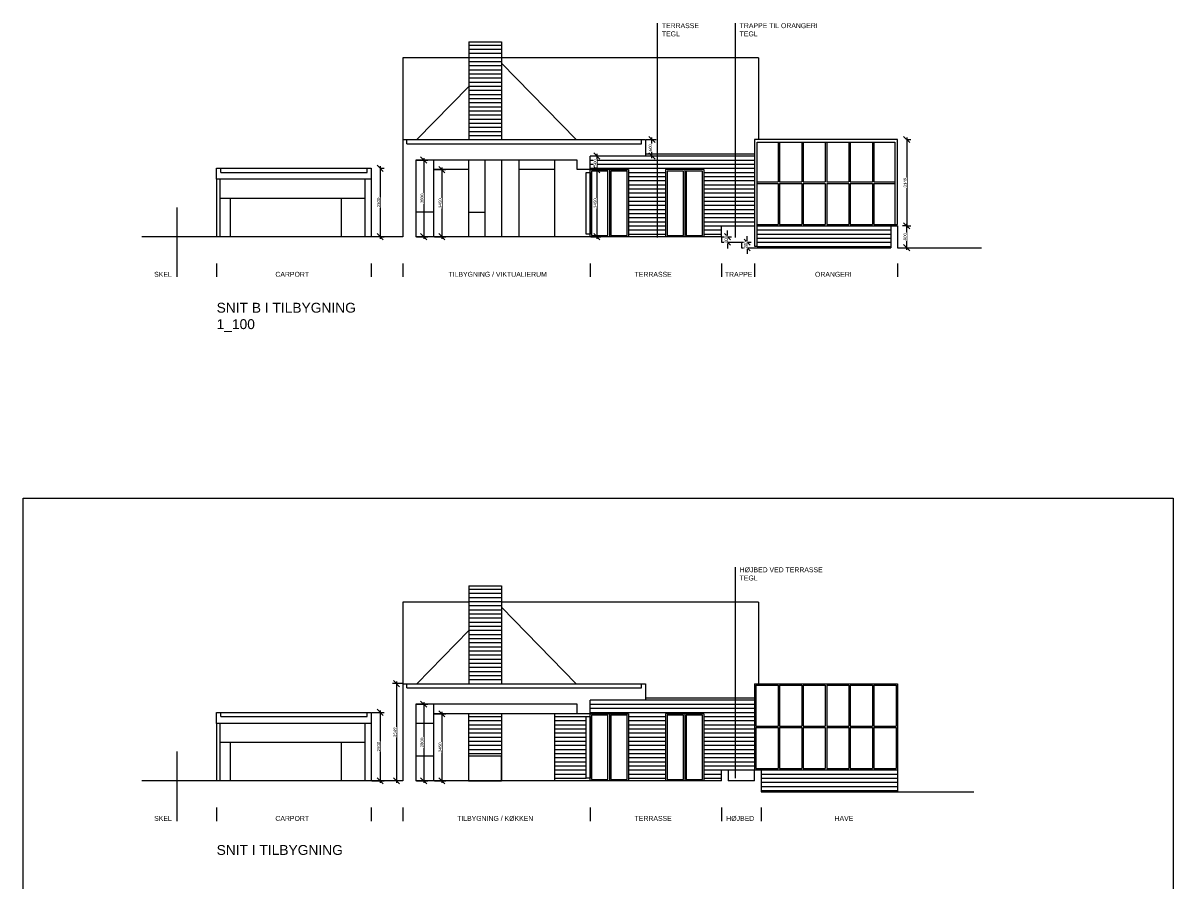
# Model space of a CAD drawing. Header units: millimetres. Extents: x -125028 to 402293, y -1165516 to -1085363.
# Drawn here: x -9438 to 32562, y -1129415 to -1098007 of the extents above; entities that cross this region are included whole.
import ezdxf

# ---------------------------------------------------------------- set-up
doc = ezdxf.new("R2010")
doc.units = ezdxf.units.MM
doc.header["$LTSCALE"] = 100
doc.layers.add('A99--M-', color=9, linetype='Continuous', lineweight=9)
doc.layers.add('Haver', color=7, linetype='Continuous', true_color=0x007f00)
for name, color, linetype in [('Inventar', 8, 'Continuous'), ('Tekst rum', 161, 'Continuous'), ('Vinduesglas', 220, 'Continuous'), ('Vægge meget let', 8, 'Continuous'), ('Vægge tung', 4, 'Continuous')]:
    doc.layers.add(name, color=color, linetype=linetype)
doc.styles.add('Calibri_1', font='calibri.ttf', dxfattribs={"height": 112.5})
doc.dimstyles.new('Diagonal_-_1_5_mm_Calibri', dxfattribs={"dimscale": 304.8, "dimtxt": 132.451698, "dimasz": 0.738189, "dimexe": 0.492126, "dimexo": 0.0625, "dimgap": 0, "dimtad": 1, "dimdec": 0, "dimzin": 0, "dimdsep": 46, "dimtxsty": 'Calibri_1', "dimblk1": 'OBLIQUE', "dimblk2": 'OBLIQUE', "dimsah": 1, "dimcen": 0.09, "dimdle": 0.246063, "dimazin": 0, "dimtfac": 1, "dimtdec": 4, "dimtix": 1, "dimtmove": 2, "dimatfit": 3, "dimfxl": 0.492126, "dimfxlon": 1, "dimtvp": 1, "dimtfill": 1, "dimtolj": 1, "dimtzin": 0, "dimarcsym": 2})

# ---------------------------------------------------------------- blocks, each defined once
blk = doc.blocks.new('_Oblique')
at = {"color": 0, "linetype": 'ByBlock', "lineweight": -2}
blk.add_line((-0.5, -0.5), (0.5, 0.5), dxfattribs=at)
blk = doc.blocks.new('*D2851')
at = {"layer": 'A99--M-', "color": 0, "lineweight": -2, "transparency": 16777216}
for p, q in [((4931, -1122884), (5347, -1122884)), ((5197, -1122809), (5197, -1125759)), ((4931, -1125684), (5347, -1125684))]:
    blk.add_line(p, q, dxfattribs=at)
at = {"layer": 'Defpoints', "color": 0, "transparency": 16777216}
for p in [(4912, -1122884), (4912, -1125684), (5197, -1125684)]:
    blk.add_point(p, dxfattribs=at)
at = {"layer": 'A99--M-', "color": 0, "lineweight": -2, "transparency": 16777216, "xscale": 224.9999999999999, "yscale": 224.9999999999999, "zscale": 224.9999999999999}
for p, rotation in [((5197, -1122884), 90), ((5197, -1125684), 270)]:
    blk.add_blockref('_Oblique', p, dxfattribs=dict(at, rotation=rotation))
at = {"layer": 'A99--M-', "color": 0, "transparency": 16777216, "insert": (5139, -1124284), "char_height": 112.5, "attachment_point": 5, "rotation": 90, "style": 'Calibri_1', "bg_fill": 3, "box_fill_scale": 1.1, "bg_fill_color": 256, "bg_fill_true_color": 13158600, "bg_fill_transparency": 0}
blk.add_mtext('\\A1;2800', dxfattribs=at)
blk = doc.blocks.new('*D2850')
at = {"layer": 'A99--M-', "color": 0, "lineweight": -2, "transparency": 16777216}
for p, q in [((5579, -1123234), (6008, -1123234)), ((5858, -1123159), (5858, -1125759)), ((5592, -1125684), (6008, -1125684))]:
    blk.add_line(p, q, dxfattribs=at)
at = {"layer": 'Defpoints', "color": 0, "transparency": 16777216}
for p in [(5560, -1123234), (5573, -1125684), (5858, -1125684)]:
    blk.add_point(p, dxfattribs=at)
at = {"layer": 'A99--M-', "color": 0, "lineweight": -2, "transparency": 16777216, "xscale": 224.9999999999999, "yscale": 224.9999999999999, "zscale": 224.9999999999999}
for p, rotation in [((5858, -1123234), 90), ((5858, -1125684), 270)]:
    blk.add_blockref('_Oblique', p, dxfattribs=dict(at, rotation=rotation))
at = {"layer": 'A99--M-', "color": 0, "transparency": 16777216, "insert": (5800, -1124459), "char_height": 112.5, "attachment_point": 5, "rotation": 90, "style": 'Calibri_1', "bg_fill": 3, "box_fill_scale": 1.1, "bg_fill_color": 256, "bg_fill_true_color": 13158600, "bg_fill_transparency": 0}
blk.add_mtext('\\A1;2450', dxfattribs=at)
blk = doc.blocks.new('*D2852')
at = {"layer": 'A99--M-', "color": 0, "lineweight": -2, "transparency": 16777216}
for p, q in [((3301, -1123184), (3756, -1123184)), ((3606, -1123109), (3606, -1125759)), ((3301, -1125684), (3756, -1125684))]:
    blk.add_line(p, q, dxfattribs=at)
at = {"layer": 'Defpoints', "color": 0, "transparency": 16777216}
for p in [(3282, -1123184), (3282, -1125684), (3606, -1125684)]:
    blk.add_point(p, dxfattribs=at)
at = {"layer": 'A99--M-', "color": 0, "lineweight": -2, "transparency": 16777216, "xscale": 224.9999999999999, "yscale": 224.9999999999999, "zscale": 224.9999999999999}
for p, rotation in [((3606, -1123184), 90), ((3606, -1125684), 270)]:
    blk.add_blockref('_Oblique', p, dxfattribs=dict(at, rotation=rotation))
at = {"layer": 'A99--M-', "color": 0, "transparency": 16777216, "insert": (3548, -1124434), "char_height": 112.5, "attachment_point": 5, "rotation": 90, "style": 'Calibri_1', "bg_fill": 3, "box_fill_scale": 1.1, "bg_fill_color": 256, "bg_fill_true_color": 13158600, "bg_fill_transparency": 0}
blk.add_mtext('\\A1;2500', dxfattribs=at)
blk = doc.blocks.new('*D2853')
at = {"layer": 'A99--M-', "color": 0, "lineweight": -2, "transparency": 16777216}
for p, q in [((4413, -1122135), (4053, -1122135)), ((4203, -1122060), (4203, -1125759)), ((4413, -1125684), (4053, -1125684))]:
    blk.add_line(p, q, dxfattribs=at)
at = {"layer": 'Defpoints', "color": 0, "transparency": 16777216}
for p in [(4432, -1122135), (4203, -1125684), (4432, -1125684)]:
    blk.add_point(p, dxfattribs=at)
at = {"layer": 'A99--M-', "color": 0, "lineweight": -2, "transparency": 16777216, "xscale": 224.9999999999999, "yscale": 224.9999999999999, "zscale": 224.9999999999999}
for p, rotation in [((4203, -1122135), 90), ((4203, -1125684), 270)]:
    blk.add_blockref('_Oblique', p, dxfattribs=dict(at, rotation=rotation))
at = {"layer": 'A99--M-', "color": 0, "transparency": 16777216, "insert": (4145, -1123910), "char_height": 112.5, "attachment_point": 5, "rotation": 90, "style": 'Calibri_1', "bg_fill": 3, "box_fill_scale": 1.1, "bg_fill_color": 256, "bg_fill_true_color": 13158600, "bg_fill_transparency": 0}
blk.add_mtext('\\A1;3549', dxfattribs=at)
blk = doc.blocks.new('*D2862')
at = {"layer": 'A99--M-', "color": 0, "lineweight": -2, "transparency": 16777216}
for p, q in [((22836, -1102189), (22836, -1105488)), ((22836, -1102264), (22986, -1102264)), ((22836, -1105413), (22686, -1105413))]:
    blk.add_line(p, q, dxfattribs=at)
at = {"layer": 'Defpoints', "color": 0, "transparency": 16777216}
for p in [(22836, -1102264), (22836, -1105413), (22836, -1105413)]:
    blk.add_point(p, dxfattribs=at)
at = {"layer": 'A99--M-', "color": 0, "lineweight": -2, "transparency": 16777216, "xscale": 224.9999999999999, "yscale": 224.9999999999999, "zscale": 224.9999999999999}
for p, rotation in [((22836, -1102264), 90), ((22836, -1105413), 270)]:
    blk.add_blockref('_Oblique', p, dxfattribs=dict(at, rotation=rotation))
at = {"layer": 'A99--M-', "color": 0, "transparency": 16777216, "insert": (22778, -1103839), "char_height": 112.5, "attachment_point": 5, "rotation": 90, "style": 'Calibri_1', "bg_fill": 3, "box_fill_scale": 1.1, "bg_fill_color": 256, "bg_fill_true_color": 13158600, "bg_fill_transparency": 0}
blk.add_mtext('\\A1;3149', dxfattribs=at)
blk = doc.blocks.new('*D2863')
at = {"layer": 'A99--M-', "color": 0, "lineweight": -2, "transparency": 16777216}
for p, q in [((22836, -1106288), (22836, -1105338)), ((22836, -1105413), (22986, -1105413)), ((22836, -1106213), (22986, -1106213))]:
    blk.add_line(p, q, dxfattribs=at)
at = {"layer": 'Defpoints', "color": 0, "transparency": 16777216}
for p in [(22836, -1105413), (22836, -1105413), (22836, -1106213)]:
    blk.add_point(p, dxfattribs=at)
at = {"layer": 'A99--M-', "color": 0, "lineweight": -2, "transparency": 16777216, "xscale": 224.9999999999999, "yscale": 224.9999999999999, "zscale": 224.9999999999999}
for p, rotation in [((22836, -1105413), 90), ((22836, -1106213), 270)]:
    blk.add_blockref('_Oblique', p, dxfattribs=dict(at, rotation=rotation))
at = {"layer": 'A99--M-', "color": 0, "transparency": 16777216, "insert": (22778, -1105813), "char_height": 112.5, "attachment_point": 5, "rotation": 90, "style": 'Calibri_1', "bg_fill": 3, "box_fill_scale": 1.1, "bg_fill_color": 256, "bg_fill_true_color": 13158600, "bg_fill_transparency": 0}
blk.add_mtext('\\A1;800', dxfattribs=at)
blk = doc.blocks.new('*D2864')
at = {"layer": 'A99--M-', "color": 0, "lineweight": -2, "transparency": 16777216}
for p, q in [((17011, -1106013), (17011, -1105788)), ((16816, -1106013), (17161, -1106013)), ((16816, -1106213), (17161, -1106213)), ((17011, -1106213), (17011, -1106013)), ((17011, -1106213), (17011, -1106438))]:
    blk.add_line(p, q, dxfattribs=at)
at = {"layer": 'A99--M-', "color": 0, "lineweight": -2, "transparency": 16777216, "xscale": 224.9999999999999, "yscale": 224.9999999999999, "zscale": 224.9999999999999}
for p, rotation in [((17011, -1106013), 270), ((17011, -1106213), 90)]:
    blk.add_blockref('_Oblique', p, dxfattribs=dict(at, rotation=rotation))
at = {"layer": 'A99--M-', "color": 0, "transparency": 16777216, "insert": (16953, -1106113), "char_height": 112.5, "attachment_point": 5, "rotation": 90, "style": 'Calibri_1', "bg_fill": 3, "box_fill_scale": 1.1, "bg_fill_color": 256, "bg_fill_true_color": 13158600, "bg_fill_transparency": 0}
blk.add_mtext('\\A1;200', dxfattribs=at)
at = {"layer": 'Defpoints', "color": 0, "transparency": 16777216}
for p in [(16797, -1106013), (16797, -1106213), (17011, -1106013)]:
    blk.add_point(p, dxfattribs=at)
blk = doc.blocks.new('*D2865')
at = {"layer": 'A99--M-', "color": 0, "lineweight": -2, "transparency": 16777216}
for p, q in [((16096, -1105813), (16441, -1105813)), ((16291, -1105813), (16291, -1105588)), ((16291, -1106013), (16291, -1105813)), ((16096, -1106013), (16441, -1106013)), ((16291, -1106013), (16291, -1106238))]:
    blk.add_line(p, q, dxfattribs=at)
at = {"layer": 'A99--M-', "color": 0, "lineweight": -2, "transparency": 16777216, "xscale": 224.9999999999999, "yscale": 224.9999999999999, "zscale": 224.9999999999999}
for p, rotation in [((16291, -1105813), 270), ((16291, -1106013), 90)]:
    blk.add_blockref('_Oblique', p, dxfattribs=dict(at, rotation=rotation))
at = {"layer": 'A99--M-', "color": 0, "transparency": 16777216, "insert": (16233, -1105913), "char_height": 112.5, "attachment_point": 5, "rotation": 90, "style": 'Calibri_1', "bg_fill": 3, "box_fill_scale": 1.1, "bg_fill_color": 256, "bg_fill_true_color": 13158600, "bg_fill_transparency": 0}
blk.add_mtext('\\A1;200', dxfattribs=at)
at = {"layer": 'Defpoints', "color": 0, "transparency": 16777216}
for p in [(16077, -1105813), (16291, -1105813), (16077, -1106013)]:
    blk.add_point(p, dxfattribs=at)
blk = doc.blocks.new('*D2859')
at = {"layer": 'A99--M-', "color": 0, "lineweight": -2, "transparency": 16777216}
for p, q in [((4931, -1103013), (5347, -1103013)), ((5197, -1102938), (5197, -1105888)), ((4931, -1105813), (5347, -1105813))]:
    blk.add_line(p, q, dxfattribs=at)
at = {"layer": 'Defpoints', "color": 0, "transparency": 16777216}
for p in [(4912, -1103013), (4912, -1105813), (5197, -1105813)]:
    blk.add_point(p, dxfattribs=at)
at = {"layer": 'A99--M-', "color": 0, "lineweight": -2, "transparency": 16777216, "xscale": 224.9999999999999, "yscale": 224.9999999999999, "zscale": 224.9999999999999}
for p, rotation in [((5197, -1103013), 90), ((5197, -1105813), 270)]:
    blk.add_blockref('_Oblique', p, dxfattribs=dict(at, rotation=rotation))
at = {"layer": 'A99--M-', "color": 0, "transparency": 16777216, "insert": (5139, -1104413), "char_height": 112.5, "attachment_point": 5, "rotation": 90, "style": 'Calibri_1', "bg_fill": 3, "box_fill_scale": 1.1, "bg_fill_color": 256, "bg_fill_true_color": 13158600, "bg_fill_transparency": 0}
blk.add_mtext('\\A1;2800', dxfattribs=at)
blk = doc.blocks.new('*D2860')
at = {"layer": 'A99--M-', "color": 0, "lineweight": -2, "transparency": 16777216}
for p, q in [((5858, -1103288), (5858, -1105888)), ((5579, -1103363), (6008, -1103363)), ((5592, -1105813), (6008, -1105813))]:
    blk.add_line(p, q, dxfattribs=at)
at = {"layer": 'Defpoints', "color": 0, "transparency": 16777216}
for p in [(5560, -1103363), (5573, -1105813), (5858, -1105813)]:
    blk.add_point(p, dxfattribs=at)
at = {"layer": 'A99--M-', "color": 0, "lineweight": -2, "transparency": 16777216, "xscale": 224.9999999999999, "yscale": 224.9999999999999, "zscale": 224.9999999999999}
for p, rotation in [((5858, -1103363), 90), ((5858, -1105813), 270)]:
    blk.add_blockref('_Oblique', p, dxfattribs=dict(at, rotation=rotation))
at = {"layer": 'A99--M-', "color": 0, "transparency": 16777216, "insert": (5800, -1104588), "char_height": 112.5, "attachment_point": 5, "rotation": 90, "style": 'Calibri_1', "bg_fill": 3, "box_fill_scale": 1.1, "bg_fill_color": 256, "bg_fill_true_color": 13158600, "bg_fill_transparency": 0}
blk.add_mtext('\\A1;2450', dxfattribs=at)
blk = doc.blocks.new('*D2866')
at = {"layer": 'A99--M-', "color": 0, "lineweight": -2, "transparency": 16777216}
for p, q in [((11296, -1102863), (11670, -1102863)), ((11520, -1102788), (11520, -1103438)), ((11296, -1103363), (11670, -1103363))]:
    blk.add_line(p, q, dxfattribs=at)
at = {"layer": 'A99--M-', "color": 0, "lineweight": -2, "transparency": 16777216, "xscale": 224.9999999999999, "yscale": 224.9999999999999, "zscale": 224.9999999999999}
for p, rotation in [((11520, -1102863), 90), ((11520, -1103363), 270)]:
    blk.add_blockref('_Oblique', p, dxfattribs=dict(at, rotation=rotation))
at = {"layer": 'A99--M-', "color": 0, "transparency": 16777216, "insert": (11462, -1103113), "char_height": 112.5, "attachment_point": 5, "rotation": 90, "style": 'Calibri_1', "bg_fill": 3, "box_fill_scale": 1.1, "bg_fill_color": 256, "bg_fill_true_color": 13158600, "bg_fill_transparency": 0}
blk.add_mtext('\\A1;500', dxfattribs=at)
at = {"layer": 'Defpoints', "color": 0, "transparency": 16777216}
for p in [(11277, -1102863), (11277, -1103363), (11520, -1103363)]:
    blk.add_point(p, dxfattribs=at)
blk = doc.blocks.new('*D2867')
at = {"layer": 'A99--M-', "color": 0, "lineweight": -2, "transparency": 16777216}
for p, q in [((13319, -1102264), (13682, -1102264)), ((13532, -1102939), (13532, -1102189)), ((13319, -1102864), (13682, -1102864))]:
    blk.add_line(p, q, dxfattribs=at)
at = {"layer": 'A99--M-', "color": 0, "lineweight": -2, "transparency": 16777216, "xscale": 224.9999999999999, "yscale": 224.9999999999999, "zscale": 224.9999999999999}
for p, rotation in [((13532, -1102264), 90), ((13532, -1102864), 270)]:
    blk.add_blockref('_Oblique', p, dxfattribs=dict(at, rotation=rotation))
at = {"layer": 'A99--M-', "color": 0, "transparency": 16777216, "insert": (13474, -1102564), "char_height": 112.5, "attachment_point": 5, "rotation": 90, "style": 'Calibri_1', "bg_fill": 3, "box_fill_scale": 1.1, "bg_fill_color": 256, "bg_fill_true_color": 13158600, "bg_fill_transparency": 0}
blk.add_mtext('\\A1;600', dxfattribs=at)
at = {"layer": 'Defpoints', "color": 0, "transparency": 16777216}
for p in [(13300, -1102264), (13532, -1102264), (13300, -1102864)]:
    blk.add_point(p, dxfattribs=at)
blk = doc.blocks.new('*D2861')
at = {"layer": 'A99--M-', "color": 0, "lineweight": -2, "transparency": 16777216}
for p, q in [((11520, -1103288), (11520, -1105888)), ((11296, -1103363), (11670, -1103363)), ((11296, -1105813), (11670, -1105813))]:
    blk.add_line(p, q, dxfattribs=at)
at = {"layer": 'Defpoints', "color": 0, "transparency": 16777216}
for p in [(11277, -1103363), (11277, -1105813), (11520, -1105813)]:
    blk.add_point(p, dxfattribs=at)
at = {"layer": 'A99--M-', "color": 0, "lineweight": -2, "transparency": 16777216, "xscale": 224.9999999999999, "yscale": 224.9999999999999, "zscale": 224.9999999999999}
for p, rotation in [((11520, -1103363), 90), ((11520, -1105813), 270)]:
    blk.add_blockref('_Oblique', p, dxfattribs=dict(at, rotation=rotation))
at = {"layer": 'A99--M-', "color": 0, "transparency": 16777216, "insert": (11462, -1104588), "char_height": 112.5, "attachment_point": 5, "rotation": 90, "style": 'Calibri_1', "bg_fill": 3, "box_fill_scale": 1.1, "bg_fill_color": 256, "bg_fill_true_color": 13158600, "bg_fill_transparency": 0}
blk.add_mtext('\\A1;2450', dxfattribs=at)
blk = doc.blocks.new('*D2858')
at = {"layer": 'A99--M-', "color": 0, "lineweight": -2, "transparency": 16777216}
for p, q in [((3606, -1103238), (3606, -1105888)), ((3606, -1103313), (3756, -1103313)), ((3606, -1105813), (3756, -1105813))]:
    blk.add_line(p, q, dxfattribs=at)
at = {"layer": 'Defpoints', "color": 0, "transparency": 16777216}
for p in [(3606, -1103313), (3606, -1105813), (3606, -1105813)]:
    blk.add_point(p, dxfattribs=at)
at = {"layer": 'A99--M-', "color": 0, "lineweight": -2, "transparency": 16777216, "xscale": 224.9999999999999, "yscale": 224.9999999999999, "zscale": 224.9999999999999}
for p, rotation in [((3606, -1103313), 90), ((3606, -1105813), 270)]:
    blk.add_blockref('_Oblique', p, dxfattribs=dict(at, rotation=rotation))
at = {"layer": 'A99--M-', "color": 0, "transparency": 16777216, "insert": (3548, -1104563), "char_height": 112.5, "attachment_point": 5, "rotation": 90, "style": 'Calibri_1', "bg_fill": 3, "box_fill_scale": 1.1, "bg_fill_color": 256, "bg_fill_true_color": 13158600, "bg_fill_transparency": 0}
blk.add_mtext('\\A1;2500', dxfattribs=at)

msp = doc.modelspace()

# ---------------------------------------------------------------- linework, layer by layer
msp.add_lwpolyline([(-9438.1, -1115363), (32561.9, -1115363), (32561.9, -1145363), (-9438.1, -1145363), (-9438.1, -1115363)])
at = {"layer": 'Haver'}
for p, q in [((3041.7, -1104413), (-2248.3, -1104413)), ((-1868.3, -1104413), (-1868.3, -1105813)), ((2181.7, -1104413), (2181.7, -1105813)), ((3041.7, -1124284), (-2248.3, -1124284)), ((-1868.3, -1124284), (-1868.3, -1125684)), ((2181.7, -1124284), (2181.7, -1125684))]:
    msp.add_line(p, q, dxfattribs=at)
at = {"layer": 'Inventar'}
for p, q in [((5559.7, -1103014.3), (5559.7, -1105813)), ((5559.7, -1104913), (4911.7, -1104913)), ((6831.7, -1104913), (7431.7, -1104913)), ((5559.7, -1122885.3), (5559.7, -1125684)), ((5559.7, -1123584), (4911.7, -1123584)), ((5559.7, -1124784), (4911.7, -1124784))]:
    msp.add_line(p, q, dxfattribs=at)
at = {"layer": 'Tekst rum'}
for p, q in [((-3824.5, -1104746, -21738), (-3824.5, -1107282)), ((-2368.3, -1106785.7), (-2368.3, -1107282)), ((3281.7, -1106785.7), (3281.7, -1107282)), ((4431.7, -1106785.7), (4431.7, -1107282)), ((11276.7, -1106785.7), (11276.7, -1107282)), ((16076.7, -1106785.7), (16076.7, -1107282)), ((17276.7, -1106785.7), (17276.7, -1107282)), ((22501.7, -1106785.7), (22501.7, -1107282)), ((16581.5, -1125584), (16581.5, -1117878)), ((-3824.5, -1124617, -21738), (-3824.5, -1127153)), ((-2368.3, -1126656.7), (-2368.3, -1127153)), ((3281.7, -1126656.7), (3281.7, -1127153)), ((4431.7, -1126656.7), (4431.7, -1127153)), ((11276.7, -1126656.7), (11276.7, -1127153)), ((16076.7, -1126656.7), (16076.7, -1127153)), ((17516.7, -1126656.7), (17516.7, -1127153))]:
    msp.add_line(p, q, dxfattribs=at)
at = {"layer": 'Vinduesglas'}
for points in [[(22501.7, -1105363), (22501.7, -1102264.3), (17276.7, -1102264.3), (17276.7, -1106163), (17376.7, -1106163), (17376.7, -1102364.3), (22401.7, -1102364.3), (22401.7, -1105363)], [(11126.7, -1103463), (11276.7, -1103463), (11276.7, -1105713), (11126.7, -1105713)], [(11126.7, -1123334), (11276.7, -1123334), (11276.7, -1125584), (11126.7, -1125584)]]:
    msp.add_lwpolyline(points, close=True, dxfattribs=at)
at = {"layer": 'Vægge meget let'}
for p, q in [((6841.7, -1098689.3), (8041.7, -1098689.3)), ((6841.7, -1098689.3), (6841.7, -1102264.3)), ((8041.7, -1098689.3), (8041.7, -1102264.3)), ((6841.7, -1098814.3), (8041.7, -1098814.3)), ((6841.7, -1098964.3), (8041.7, -1098964.3)), ((6841.7, -1099114.3), (8041.7, -1099114.3)), ((6841.7, -1099283.5), (4431.7, -1099283.5)), ((4431.7, -1099283.5), (4431.7, -1102264.3)), ((6841.7, -1099264.3), (8041.7, -1099264.3)), ((6841.7, -1099414.3), (8041.7, -1099414.3)), ((17417.7, -1099283.5), (8041.7, -1099283.5)), ((8041.7, -1099475.7), (10761, -1102264.3)), ((17417.7, -1099283.5), (17417.7, -1102264.3)), ((6841.7, -1099564.3), (8041.7, -1099564.3)), ((6841.7, -1099714.3), (8041.7, -1099714.3)), ((6841.7, -1099864.3), (8041.7, -1099864.3)), ((6841.7, -1100321.7), (4947.4, -1102264.3)), ((6841.7, -1100014.3), (8041.7, -1100014.3)), ((6841.7, -1100164.3), (8041.7, -1100164.3)), ((6841.7, -1100314.3), (8041.7, -1100314.3)), ((6841.7, -1100464.3), (8041.7, -1100464.3)), ((6841.7, -1100614.3), (8041.7, -1100614.3)), ((6841.7, -1100764.3), (8041.7, -1100764.3)), ((6841.7, -1100914.3), (8041.7, -1100914.3)), ((6841.7, -1101064.3), (8041.7, -1101064.3)), ((6841.7, -1101214.3), (8041.7, -1101214.3)), ((6841.7, -1101364.3), (8041.7, -1101364.3)), ((6841.7, -1101514.3), (8041.7, -1101514.3)), ((6841.7, -1101664.3), (8041.7, -1101664.3)), ((6841.7, -1101814.3), (8041.7, -1101814.3)), ((6841.7, -1101964.3), (8041.7, -1101964.3)), ((4581.7, -1102264.3), (13149.7, -1102264.3)), ((6841.7, -1102114.3), (8041.7, -1102114.3)), ((18139.2, -1102364.3), (18139.2, -1103813)), ((18189.2, -1102364.3), (18189.2, -1103813)), ((19001.7, -1102364.3), (19001.7, -1103813)), ((19051.7, -1102364.3), (19051.7, -1103813)), ((19864.2, -1102364.3), (19864.2, -1103813)), ((19914.2, -1102364.3), (19914.2, -1103813)), ((20726.7, -1102364.3), (20726.7, -1103813)), ((20776.7, -1102364.3), (20776.7, -1103813)), ((21589.2, -1102364.3), (21589.2, -1103813)), ((21639.2, -1102364.3), (21639.2, -1103813)), ((4431.7, -1102864.3), (4431.7, -1105813)), ((17276.7, -1102793.1), (13299.7, -1102793.1)), ((17276.7, -1102864.3), (13299.7, -1102864.3)), ((-2218.3, -1103313), (3131.7, -1103313)), ((6831.7, -1103014.3), (6831.7, -1105813)), ((7431.7, -1103014.3), (7431.7, -1105813)), ((8031.7, -1103014.3), (8031.7, -1105813)), ((8667.7, -1103014.3), (8667.7, -1105813)), ((9967.7, -1103014.3), (9967.7, -1105813)), ((11276.7, -1103014.3), (17276.7, -1103014.3)), ((11276.7, -1103164.3), (17276.7, -1103164.3)), ((11276.7, -1103314.3), (17276.7, -1103314.3)), ((-2368.3, -1103713), (-2368.3, -1105813)), ((-2248.3, -1103713), (-2248.3, -1105813)), ((3041.7, -1103713), (3041.7, -1105813)), ((3281.7, -1103713), (3281.7, -1105813)), ((6831.7, -1103363), (5559.7, -1103363)), ((9967.7, -1103363), (8667.7, -1103363)), ((11976.7, -1103363), (11976.7, -1105813)), ((12676.7, -1103464.3), (14032.7, -1103464.3)), ((12676.7, -1103614.3), (14032.7, -1103614.3)), ((14032.7, -1103363), (14032.7, -1105813)), ((15432.7, -1103363), (14032.7, -1103363)), ((14732.7, -1103363), (14732.7, -1105813)), ((15432.7, -1103363), (15432.7, -1105813)), ((15432.7, -1103464.3), (17276.7, -1103464.3)), ((15432.7, -1103614.3), (17276.7, -1103614.3)), ((12676.7, -1103764.3), (14032.7, -1103764.3)), ((12676.7, -1103914.3), (14032.7, -1103914.3)), ((12676.7, -1104064.3), (14032.7, -1104064.3)), ((15432.7, -1103764.3), (17276.7, -1103764.3)), ((15432.7, -1103914.3), (17276.7, -1103914.3)), ((15432.7, -1104064.3), (17276.7, -1104064.3)), ((17376.7, -1103813), (18139.2, -1103813)), ((17376.7, -1103863), (18139.2, -1103863)), ((18139.2, -1103863), (18139.2, -1105363)), ((18189.2, -1103813), (19001.7, -1103813)), ((18189.2, -1103863), (19001.7, -1103863)), ((18189.2, -1103863), (18189.2, -1105363)), ((19001.7, -1103863), (19001.7, -1105363)), ((19051.7, -1103813), (19864.2, -1103813)), ((19051.7, -1103863), (19864.2, -1103863)), ((19051.7, -1103863), (19051.7, -1105363)), ((19864.2, -1103863), (19864.2, -1105363)), ((19914.2, -1103813), (20726.7, -1103813)), ((19914.2, -1103863), (20726.7, -1103863)), ((19914.2, -1103863), (19914.2, -1105363)), ((20726.7, -1103863), (20726.7, -1105363)), ((20776.7, -1103813), (21589.2, -1103813)), ((20776.7, -1103863), (21589.2, -1103863)), ((20776.7, -1103863), (20776.7, -1105363)), ((21589.2, -1103863), (21589.2, -1105363)), ((21639.2, -1103813), (22401.7, -1103813)), ((21639.2, -1103863), (22401.7, -1103863)), ((21639.2, -1103863), (21639.2, -1105363)), ((12676.7, -1104214.3), (14032.7, -1104214.3)), ((12676.7, -1104364.3), (14032.7, -1104364.3)), ((12676.7, -1104514.3), (14032.7, -1104514.3)), ((15432.7, -1104214.3), (17276.7, -1104214.3)), ((15432.7, -1104364.3), (17276.7, -1104364.3)), ((15432.7, -1104514.3), (17276.7, -1104514.3)), ((12676.7, -1104664.3), (14032.7, -1104664.3)), ((12676.7, -1104814.3), (14032.7, -1104814.3)), ((12676.7, -1104964.3), (14032.7, -1104964.3)), ((15432.7, -1104664.3), (17276.7, -1104664.3)), ((15432.7, -1104814.3), (17276.7, -1104814.3)), ((15432.7, -1104964.3), (17276.7, -1104964.3)), ((12676.7, -1105114.3), (14032.7, -1105114.3)), ((12676.7, -1105264.3), (14032.7, -1105264.3)), ((12676.7, -1105414.3), (14032.7, -1105414.3)), ((15432.7, -1105114.3), (17276.7, -1105114.3)), ((15432.7, -1105264.3), (17276.7, -1105264.3)), ((15432.7, -1105414.3), (16076.7, -1105414.3)), ((16076.7, -1105413), (17276.7, -1105413)), ((16076.7, -1105813), (16076.7, -1105413)), ((17376.7, -1105363), (18139.2, -1105363)), ((17376.7, -1105413), (22261.7, -1105413)), ((18189.2, -1105363), (19001.7, -1105363)), ((19051.7, -1105363), (19864.2, -1105363)), ((19914.2, -1105363), (20726.7, -1105363)), ((20776.7, -1105363), (21589.2, -1105363)), ((21639.2, -1105363), (22401.7, -1105363)), ((12676.7, -1105564.3), (14032.7, -1105564.3)), ((12676.7, -1105714.3), (14032.7, -1105714.3)), ((15432.7, -1105564.3), (16076.7, -1105564.3)), ((15432.7, -1105714.3), (16076.7, -1105714.3)), ((17376.7, -1105564.3), (22261.7, -1105564.3)), ((17376.7, -1105714.3), (22261.7, -1105714.3)), ((17376.7, -1105864.3), (22261.7, -1105864.3)), ((17376.7, -1106014.3), (22261.7, -1106014.3)), ((17376.7, -1106164.3), (22261.7, -1106164.3)), ((6841.7, -1118560.3), (8041.7, -1118560.3)), ((6841.7, -1118560.3), (6841.7, -1122135.3)), ((6841.7, -1118685.3), (8041.7, -1118685.3)), ((6841.7, -1118835.3), (8041.7, -1118835.3)), ((8041.7, -1118560.3), (8041.7, -1122135.3)), ((6841.7, -1119154.5), (4431.7, -1119154.5)), ((4431.7, -1119154.5), (4431.7, -1122135.3)), ((6841.7, -1118985.3), (8041.7, -1118985.3)), ((6841.7, -1119135.3), (8041.7, -1119135.3)), ((6841.7, -1119285.3), (8041.7, -1119285.3)), ((17417.7, -1119154.5), (8041.7, -1119154.5)), ((17417.7, -1119154.5), (17417.7, -1122135.3)), ((6841.7, -1119435.3), (8041.7, -1119435.3)), ((6841.7, -1119585.3), (8041.7, -1119585.3)), ((8041.7, -1119346.7), (10761, -1122135.3)), ((6841.7, -1119735.3), (8041.7, -1119735.3)), ((6841.7, -1119885.3), (8041.7, -1119885.3)), ((6841.7, -1120035.3), (8041.7, -1120035.3)), ((6841.7, -1120192.7), (4947.4, -1122135.3)), ((6841.7, -1120185.3), (8041.7, -1120185.3)), ((6841.7, -1120335.3), (8041.7, -1120335.3)), ((6841.7, -1120485.3), (8041.7, -1120485.3)), ((6841.7, -1120635.3), (8041.7, -1120635.3)), ((6841.7, -1120785.3), (8041.7, -1120785.3)), ((6841.7, -1120935.3), (8041.7, -1120935.3)), ((6841.7, -1121085.3), (8041.7, -1121085.3)), ((6841.7, -1121235.3), (8041.7, -1121235.3)), ((6841.7, -1121385.3), (8041.7, -1121385.3)), ((6841.7, -1121535.3), (8041.7, -1121535.3)), ((6841.7, -1121685.3), (8041.7, -1121685.3)), ((4581.7, -1122135.3), (13149.7, -1122135.3)), ((6841.7, -1121835.3), (8041.7, -1121835.3)), ((6841.7, -1121985.3), (8041.7, -1121985.3)), ((17276.7, -1122135.3), (17276.7, -1125284)), ((17276.7, -1122135.3), (22501.7, -1122135.3)), ((17326.7, -1122185.3), (17326.7, -1123684)), ((17326.7, -1122185.3), (18139.2, -1122185.3)), ((18139.2, -1122185.3), (18139.2, -1123684)), ((18189.2, -1122185.3), (18189.2, -1123684)), ((18189.2, -1122185.3), (19001.7, -1122185.3)), ((19001.7, -1122185.3), (19001.7, -1123684)), ((19051.7, -1122185.3), (19051.7, -1123684)), ((19051.7, -1122185.3), (19864.2, -1122185.3)), ((19864.2, -1122185.3), (19864.2, -1123684)), ((19914.2, -1122185.3), (19914.2, -1123684)), ((19914.2, -1122185.3), (20726.7, -1122185.3)), ((20726.7, -1122185.3), (20726.7, -1123684)), ((20776.7, -1122185.3), (20776.7, -1123684)), ((20776.7, -1122185.3), (21589.2, -1122185.3)), ((21589.2, -1122185.3), (21589.2, -1123684)), ((21639.2, -1122185.3), (21639.2, -1123684)), ((21639.2, -1122185.3), (22451.7, -1122185.3)), ((22451.7, -1122185.3), (22451.7, -1123684)), ((22501.7, -1122135.3), (22501.7, -1125284)), ((4431.7, -1122735.3), (4431.7, -1125684)), ((11276.7, -1122885.3), (17276.7, -1122885.3)), ((11276.7, -1123035.3), (17276.7, -1123035.3)), ((17276.7, -1122664.1), (13299.7, -1122664.1)), ((17276.7, -1122735.3), (13299.7, -1122735.3)), ((-2218.3, -1123184), (3131.7, -1123184)), ((10796.7, -1123234), (5559.7, -1123234)), ((6831.7, -1123234), (6831.7, -1125684)), ((6831.7, -1123335.3), (8041.7, -1123335.3)), ((6831.7, -1123485.3), (8041.7, -1123485.3)), ((8041.7, -1123234), (8041.7, -1125684)), ((9967.7, -1123234), (9967.7, -1125684)), ((9967.7, -1123335.3), (11126.7, -1123335.3)), ((9967.7, -1123485.3), (11126.7, -1123485.3)), ((11276.7, -1123185.3), (17276.7, -1123185.3)), ((11976.7, -1123234), (11976.7, -1125684)), ((12676.7, -1123335.3), (14032.7, -1123335.3)), ((12676.7, -1123485.3), (14032.7, -1123485.3)), ((14032.7, -1123234), (14032.7, -1125684)), ((15432.7, -1123234), (14032.7, -1123234)), ((14732.7, -1123234), (14732.7, -1125684)), ((15432.7, -1123234), (15432.7, -1125684)), ((15432.7, -1123335.3), (17276.7, -1123335.3)), ((15432.7, -1123485.3), (17276.7, -1123485.3)), ((-2368.3, -1123584), (-2368.3, -1125684)), ((-2248.3, -1123584), (-2248.3, -1125684)), ((3041.7, -1123584), (3041.7, -1125684)), ((3281.7, -1123584), (3281.7, -1125684)), ((6831.7, -1123635.3), (8041.7, -1123635.3)), ((6831.7, -1123785.3), (8041.7, -1123785.3)), ((9967.7, -1123635.3), (11126.7, -1123635.3)), ((9967.7, -1123785.3), (11126.7, -1123785.3)), ((12676.7, -1123635.3), (14032.7, -1123635.3)), ((12676.7, -1123785.3), (14032.7, -1123785.3)), ((15432.7, -1123635.3), (17276.7, -1123635.3)), ((15432.7, -1123785.3), (17276.7, -1123785.3)), ((17326.7, -1123684), (18139.2, -1123684)), ((17326.7, -1123734), (18139.2, -1123734)), ((17326.7, -1123734), (17326.7, -1125234)), ((18139.2, -1123734), (18139.2, -1125234)), ((18189.2, -1123684), (19001.7, -1123684)), ((18189.2, -1123734), (19001.7, -1123734)), ((18189.2, -1123734), (18189.2, -1125234)), ((19001.7, -1123734), (19001.7, -1125234)), ((19051.7, -1123684), (19864.2, -1123684)), ((19051.7, -1123734), (19864.2, -1123734)), ((19051.7, -1123734), (19051.7, -1125234)), ((19864.2, -1123734), (19864.2, -1125234)), ((19914.2, -1123684), (20726.7, -1123684)), ((19914.2, -1123734), (20726.7, -1123734)), ((19914.2, -1123734), (19914.2, -1125234)), ((20726.7, -1123734), (20726.7, -1125234)), ((20776.7, -1123684), (21589.2, -1123684)), ((20776.7, -1123734), (21589.2, -1123734)), ((20776.7, -1123734), (20776.7, -1125234)), ((21589.2, -1123734), (21589.2, -1125234)), ((21639.2, -1123684), (22451.7, -1123684)), ((21639.2, -1123734), (22451.7, -1123734)), ((21639.2, -1123734), (21639.2, -1125234)), ((22451.7, -1123734), (22451.7, -1125234)), ((6831.7, -1123935.3), (8041.7, -1123935.3)), ((6831.7, -1124085.3), (8041.7, -1124085.3)), ((6831.7, -1124235.3), (8041.7, -1124235.3)), ((9967.7, -1123935.3), (11126.7, -1123935.3)), ((9967.7, -1124085.3), (11126.7, -1124085.3)), ((9967.7, -1124235.3), (11126.7, -1124235.3)), ((12676.7, -1123935.3), (14032.7, -1123935.3)), ((12676.7, -1124085.3), (14032.7, -1124085.3)), ((12676.7, -1124235.3), (14032.7, -1124235.3)), ((15432.7, -1123935.3), (17276.7, -1123935.3)), ((15432.7, -1124085.3), (17276.7, -1124085.3)), ((15432.7, -1124235.3), (17276.7, -1124235.3)), ((6831.7, -1124385.3), (8041.7, -1124385.3)), ((6831.7, -1124535.3), (8041.7, -1124535.3)), ((6831.7, -1124685.3), (8041.7, -1124685.3)), ((9967.7, -1124385.3), (11126.7, -1124385.3)), ((9967.7, -1124535.3), (11126.7, -1124535.3)), ((9967.7, -1124685.3), (11126.7, -1124685.3)), ((12676.7, -1124385.3), (14032.7, -1124385.3)), ((12676.7, -1124535.3), (14032.7, -1124535.3)), ((12676.7, -1124685.3), (14032.7, -1124685.3)), ((15432.7, -1124385.3), (17276.7, -1124385.3)), ((15432.7, -1124535.3), (17276.7, -1124535.3)), ((15432.7, -1124685.3), (17276.7, -1124685.3)), ((9967.7, -1124835.3), (11126.7, -1124835.3)), ((9967.7, -1124985.3), (11126.7, -1124985.3)), ((9967.7, -1125135.3), (11126.7, -1125135.3)), ((12676.7, -1124835.3), (14032.7, -1124835.3)), ((12676.7, -1124985.3), (14032.7, -1124985.3)), ((12676.7, -1125135.3), (14032.7, -1125135.3)), ((15432.7, -1124835.3), (17276.7, -1124835.3)), ((15432.7, -1124985.3), (17276.7, -1124985.3)), ((15432.7, -1125135.3), (17276.7, -1125135.3)), ((9967.7, -1125285.3), (11126.7, -1125285.3)), ((9967.7, -1125435.3), (11126.7, -1125435.3)), ((9967.7, -1125585.3), (11126.7, -1125585.3)), ((12676.7, -1125285.3), (14032.7, -1125285.3)), ((12676.7, -1125435.3), (14032.7, -1125435.3)), ((12676.7, -1125585.3), (14032.7, -1125585.3)), ((15432.7, -1125285.3), (17276.7, -1125285.3)), ((15432.7, -1125435.3), (16076.7, -1125435.3)), ((15432.7, -1125585.3), (16076.7, -1125585.3)), ((17326.7, -1125234), (18139.2, -1125234)), ((17516.7, -1125284), (22501.7, -1125284)), ((17516.7, -1125435.3), (22501.7, -1125435.3)), ((17516.7, -1125585.3), (22501.7, -1125585.3)), ((18189.2, -1125234), (19001.7, -1125234)), ((19051.7, -1125234), (19864.2, -1125234)), ((19914.2, -1125234), (20726.7, -1125234)), ((20776.7, -1125234), (21589.2, -1125234)), ((21639.2, -1125234), (22451.7, -1125234)), ((22501.7, -1125284), (22501.7, -1126084)), ((17516.7, -1125735.3), (22501.7, -1125735.3)), ((17516.7, -1125885.3), (22501.7, -1125885.3)), ((17516.7, -1126035.3), (22501.7, -1126035.3))]:
    msp.add_line(p, q, dxfattribs=at)
for points in [[(11276.7, -1103363), (12676.7, -1103363), (12676.7, -1105813), (11276.7, -1105813)], [(11326.7, -1105763), (11926.7, -1105763), (11926.7, -1103413), (11326.7, -1103413)], [(12026.7, -1105763), (12626.7, -1105763), (12626.7, -1103413), (12026.7, -1103413)], [(14082.7, -1105763), (14682.7, -1105763), (14682.7, -1103413), (14082.7, -1103413)], [(14782.7, -1105763), (15382.7, -1105763), (15382.7, -1103413), (14782.7, -1103413)], [(11276.7, -1123234), (12676.7, -1123234), (12676.7, -1125684), (11276.7, -1125684)], [(11326.7, -1125634), (11926.7, -1125634), (11926.7, -1123284), (11326.7, -1123284)], [(12026.7, -1125634), (12626.7, -1125634), (12626.7, -1123284), (12026.7, -1123284)], [(14082.7, -1125634), (14682.7, -1125634), (14682.7, -1123284), (14082.7, -1123284)], [(14782.7, -1125634), (15382.7, -1125634), (15382.7, -1123284), (14782.7, -1123284)], [(6831.7, -1125684), (8041.7, -1125684), (8041.7, -1124784), (6831.7, -1124784)]]:
    msp.add_lwpolyline(points, close=True, dxfattribs=at)
at = {"layer": 'Vægge tung'}
for p, q in [((4431.7, -1102264.3), (4431.7, -1105813)), ((11276.7, -1103363), (11276.7, -1102864.3)), ((-2218.3, -1103463), (-2218.3, -1103313)), ((3131.7, -1103463), (3131.7, -1103313)), ((10796.7, -1103363), (10796.7, -1103014.3)), ((-2218.3, -1103463), (3131.7, -1103463)), ((11276.7, -1103363), (10796.7, -1103363)), ((22261.7, -1105413), (22261.7, -1106213)), ((22261.7, -1105413), (22501.7, -1105413)), ((22501.7, -1105413), (22501.7, -1106213)), ((4431.7, -1105813), (-5093.3, -1105813)), ((16076.7, -1105813), (4911.7, -1105813)), ((16076.7, -1105813), (16076.7, -1106013)), ((16076.7, -1106013), (16796.7, -1106013)), ((16796.7, -1106013), (16796.7, -1106213)), ((16796.7, -1106213), (22261.7, -1106213)), ((22501.7, -1106213), (25565.5, -1106213)), ((4431.7, -1122135.3), (4431.7, -1125684)), ((10796.7, -1123234), (10796.7, -1122885.3)), ((11276.7, -1123234), (11276.7, -1122735.3)), ((-2218.3, -1123334), (-2218.3, -1123184)), ((-2218.3, -1123334), (3131.7, -1123334)), ((3131.7, -1123334), (3131.7, -1123184)), ((11276.7, -1123234), (10796.7, -1123234)), ((4431.7, -1125684), (-5093.3, -1125684)), ((16076.7, -1125684), (4911.7, -1125684)), ((17276.7, -1125684), (16316.7, -1125684)), ((17516.7, -1126084), (25293.5, -1126084))]:
    msp.add_line(p, q, dxfattribs=at)
for points in [[(4431.7, -1102264.3), (4581.7, -1102264.3)], [(4581.7, -1102414.3), (4581.7, -1102264.3)], [(4581.7, -1102414.3), (13149.7, -1102414.3)], [(13149.7, -1102264.3), (13299.7, -1102264.3), (13299.7, -1102864.3), (11276.7, -1102864.3)], [(13149.7, -1102414.3), (13149.7, -1102264.3)], [(3131.7, -1103313), (3281.7, -1103313), (3281.7, -1103713), (-2368.3, -1103713), (-2368.3, -1103313), (-2218.3, -1103313)], [(10796.7, -1103014.3), (4911.7, -1103014.3), (4911.7, -1105813)], [(4431.7, -1122135.3), (4581.7, -1122135.3)], [(4581.7, -1122285.3), (4581.7, -1122135.3)], [(13149.7, -1122135.3), (13299.7, -1122135.3), (13299.7, -1122735.3), (11276.7, -1122735.3)], [(13149.7, -1122285.3), (13149.7, -1122135.3)], [(4581.7, -1122285.3), (13149.7, -1122285.3)], [(10796.7, -1122885.3), (4911.7, -1122885.3), (4911.7, -1125684)], [(3131.7, -1123184), (3281.7, -1123184), (3281.7, -1123584), (-2368.3, -1123584), (-2368.3, -1123184), (-2218.3, -1123184)], [(16076.7, -1125684), (16076.7, -1125284), (16316.7, -1125284), (16316.7, -1125684)], [(17276.7, -1125684), (17276.7, -1125284), (17516.7, -1125284), (17516.7, -1126084)]]:
    msp.add_lwpolyline(points, dxfattribs=at)

# ---------------------------------------------------------------- texts
at = {"layer": 'Tekst rum', "attachment_point": 1}
for s, width, heights, insert, char_height in [('{\\fArial|b0|i0|c0|p34;TERRASSE\\PTEGL}', 3191.673, [1445], (13892.8, -1098015), 180), ('{\\fArial|b0|i0|c0|p34;TRAPPE TIL ORANGERI\\PTEGL}', 3191.673, [1445], (16735.8, -1098015), 180), ('{\\fArial|b0|i0|c0|p34;SKEL}', 3191.673, [1445], (-4648.4, -1107095, 21738), 180), ('{\\fArial|b0|i0|c0|p34;CARPORT}', 3191.673, [1445], (-220.2, -1107095, 21738), 180), ('{\\fArial|b0|i0|c0|p34;TILBYGNING / VIKTUALIERUM}', 5161.691, [1445], (6101.8, -1107095, 21738), 180), ('{\\fArial|b0|i0|c0|p34;TERRASSE}', 3191.673, [1445], (12899.8, -1107095, 21738), 180), ('{\\fArial|b0|i0|c0|p34;TRAPPE}', 3191.673, [1445], (16194.8, -1107095, 21738), 180), ('{\\fArial|b0|i0|c0|p34;ORANGERI}', 3191.673, [1445], (19487.8, -1107095, 21738), 180), ('{\\fArial|b0|i0|c0|p34;SNIT B I TILBYGNING \\P1_100}', 12452.369, [0], (-2366.4, -1108225.1), 360), ('{\\fArial|b0|i0|c0|p34;HØJBED VED TERRASSE\\PTEGL}', 3191.673, [1445], (16735.8, -1117886), 180), ('{\\fArial|b0|i0|c0|p34;SKEL}', 3191.673, [1445], (-4648.4, -1126966, 21738), 180), ('{\\fArial|b0|i0|c0|p34;CARPORT}', 3191.673, [1445], (-220.2, -1126966, 21738), 180), ('{\\fArial|b0|i0|c0|p34;TILBYGNING / KØKKEN}', 3191.673, [1445], (6416.8, -1126966, 21738), 180), ('{\\fArial|b0|i0|c0|p34;TERRASSE}', 3191.673, [1445], (12899.8, -1126966, 21738), 180), ('{\\fArial|b0|i0|c0|p34;HØJBED}', 3191.673, [1445], (16245.8, -1126966, 21738), 180), ('{\\fArial|b0|i0|c0|p34;HAVE}', 3191.673, [1445], (20201.8, -1126966, 21738), 180), ('{\\fArial|b0|i0|c0|p34;SNIT I TILBYGNING }', 12452.369, [0], (-2366.4, -1128029.1), 360)]:
    msp.add_mtext_dynamic_manual_height_columns(s, width=width, gutter_width=1, heights=heights, dxfattribs=dict(at, insert=insert, char_height=char_height))

# ---------------------------------------------------------------- next in the draw order: dimensions: what is measured, and where the dimension line sits
at = {"layer": 'A99--M-'}
for base, p1, p2, picture, middle in [((13531.5, -1102264.3), (13299.7, -1102864.3), (13299.7, -1102264.3), '*D2867', (13473.9, -1102564.3)), ((22835.5, -1105413), (22835.5, -1102264.3), (22835.5, -1105413), '*D2862', (22777.9, -1103838.6)), ((5196.5, -1105813), (4911.7, -1103013.3), (4911.7, -1105813), '*D2859', (5138.9, -1104413.1)), ((11519.5, -1103363), (11276.7, -1102863.3), (11276.7, -1103363), '*D2866', (11461.9, -1103113.1)), ((3605.5, -1105813), (3605.5, -1103313), (3605.5, -1105813), '*D2858', (3547.9, -1104563)), ((5857.5, -1105813), (5559.7, -1103363), (5572.7, -1105813), '*D2860', (5799.9, -1104588)), ((16290.5, -1105813), (16076.7, -1106013), (16076.7, -1105813), '*D2865', (16232.9, -1105913)), ((17010.5, -1106013), (16796.7, -1106213), (16796.7, -1106013), '*D2864', (16952.9, -1106113)), ((4202.5, -1125684), (4431.7, -1122135.3), (4431.7, -1125684), '*D2853', (4144.9, -1123909.6)), ((3605.5, -1125684), (3281.7, -1123184), (3281.7, -1125684), '*D2852', (3547.9, -1124434)), ((5196.5, -1125684), (4911.7, -1122884.3), (4911.7, -1125684), '*D2851', (5138.9, -1124284.1)), ((5857.5, -1125684), (5559.7, -1123234), (5572.7, -1125684), '*D2850', (5799.9, -1124459))]:
    dim = msp.add_linear_dim(base=base, p1=p1, p2=p2, angle=90, dimstyle='Diagonal_-_1_5_mm_Calibri', override={"dimpost": '<>', "dimfxl": 1459.172368}, dxfattribs=at)
    dim.commit()
    dim.dimension.update_dxf_attribs({"geometry": picture, "text_midpoint": middle})

# ---------------------------------------------------------------- next in the draw order: linework, layer by layer
at = {"layer": 'Tekst rum'}
for p, q in [((13738.5, -1105846), (13738.5, -1098007)), ((16581.5, -1105846), (16581.5, -1098007))]:
    msp.add_line(p, q, dxfattribs=at)

# ---------------------------------------------------------------- next in the draw order: dimensions: what is measured, and where the dimension line sits
at = {"layer": 'A99--M-'}
for base, p1, p2, picture, middle in [((11519.5, -1105813), (11276.7, -1103363), (11276.7, -1105813), '*D2861', (11461.9, -1104588)), ((22835.5, -1105413), (22835.5, -1106213), (22835.5, -1105413), '*D2863', (22777.9, -1105813))]:
    dim = msp.add_linear_dim(base=base, p1=p1, p2=p2, angle=90, dimstyle='Diagonal_-_1_5_mm_Calibri', override={"dimpost": '<>', "dimfxl": 1459.172368}, dxfattribs=at)
    dim.commit()
    dim.dimension.update_dxf_attribs({"geometry": picture, "text_midpoint": middle})

doc.saveas('drawing.dxf')
